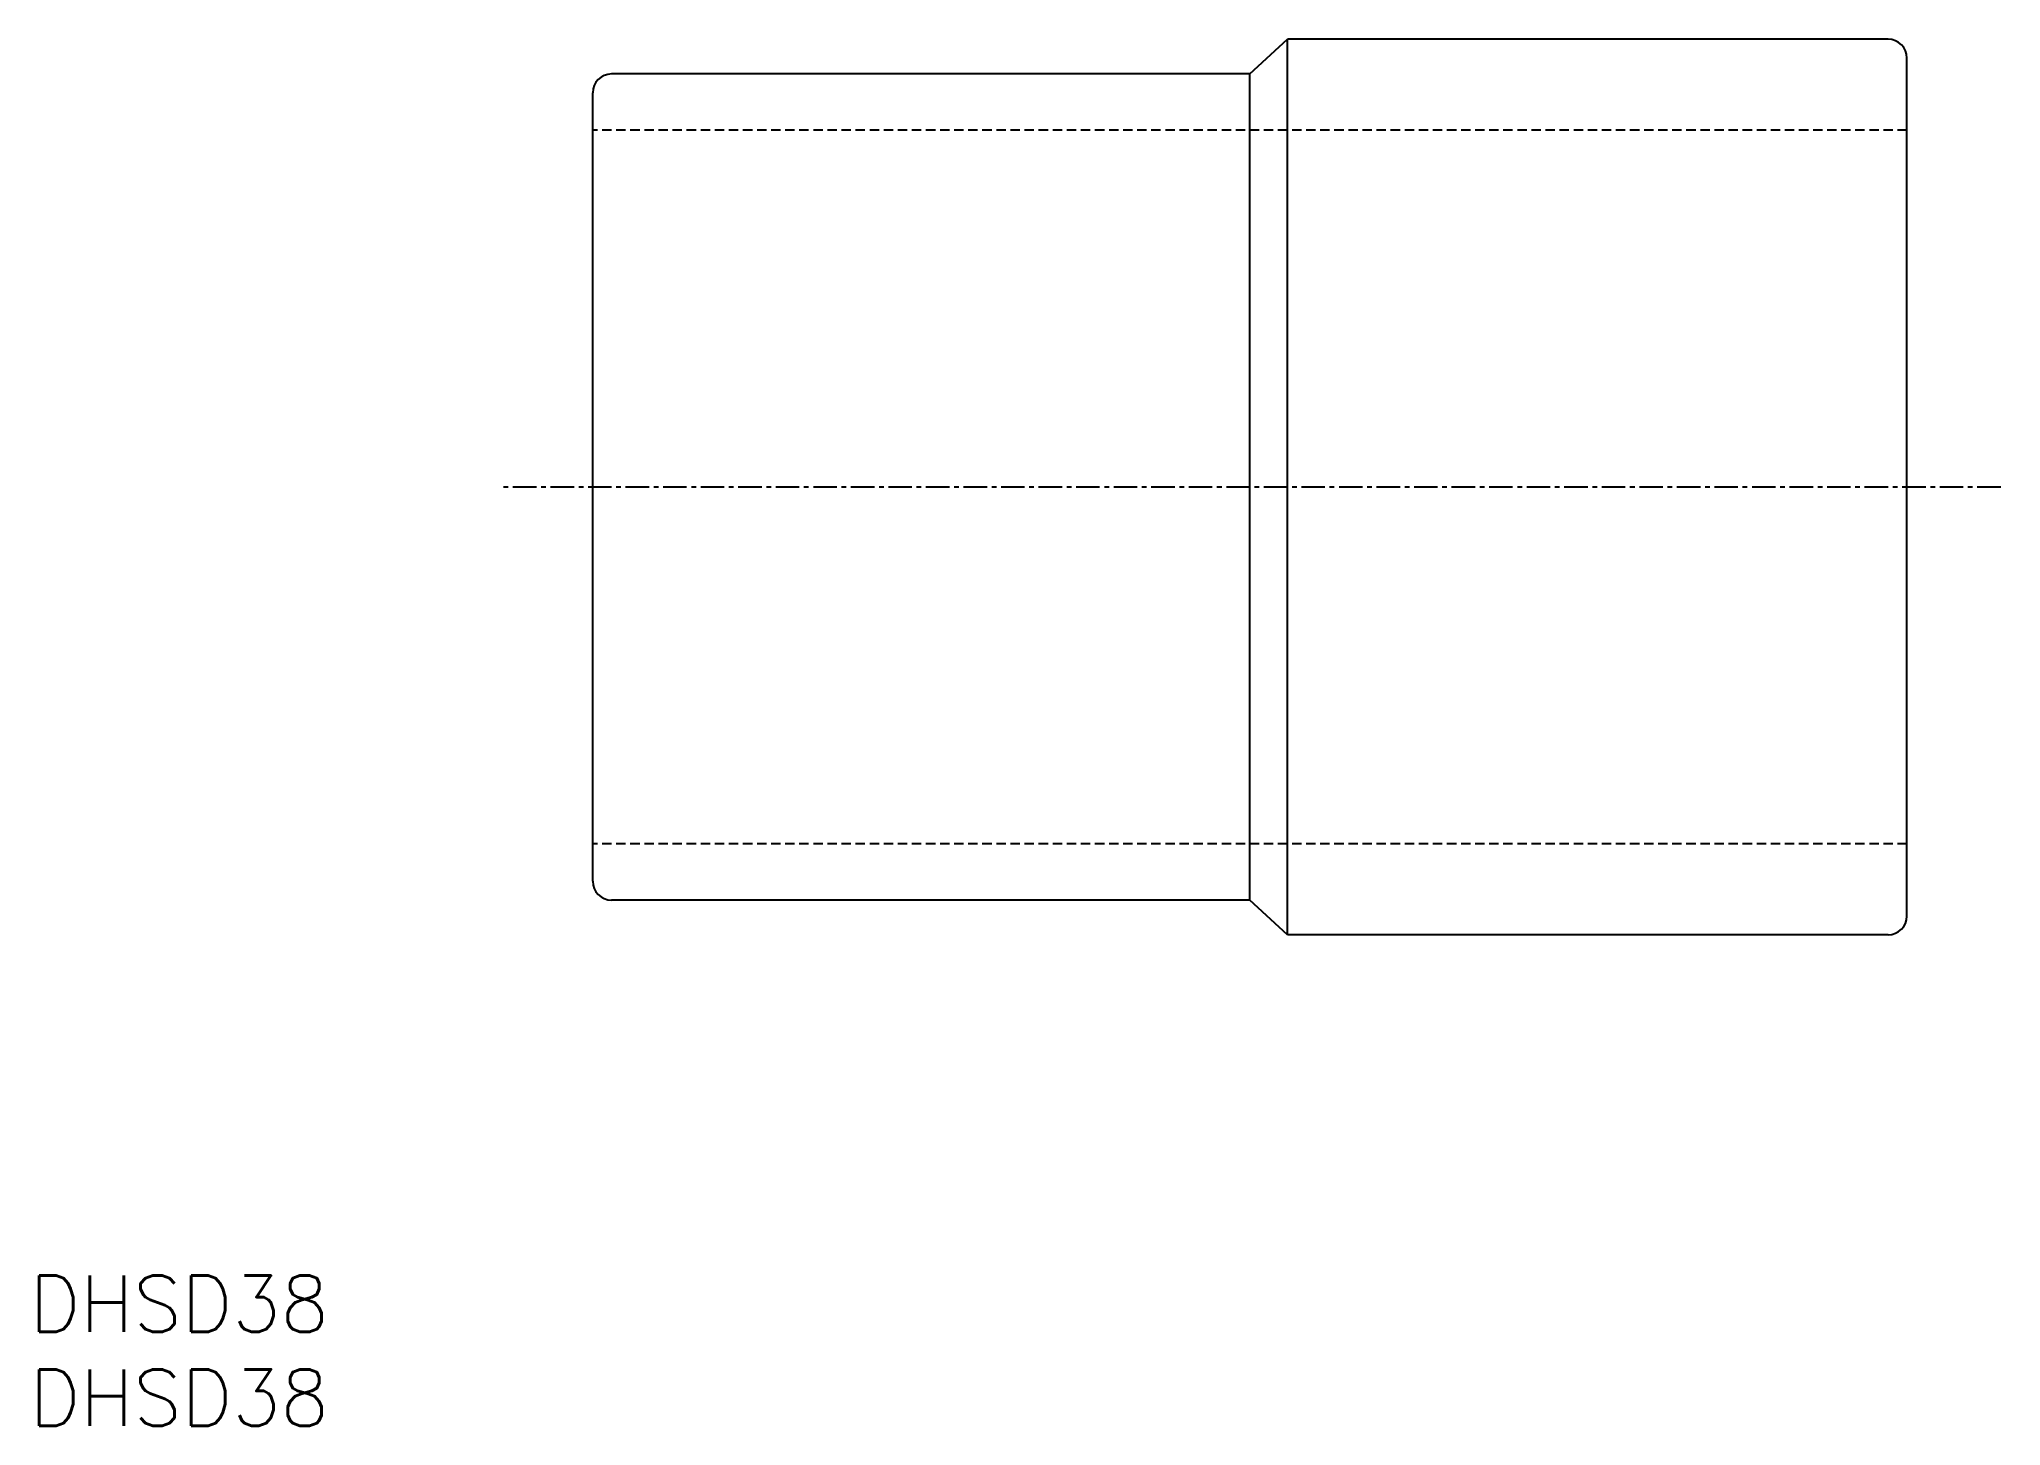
# Model space of a CAD drawing. Extents: x 1 to 105, y 0 to 74.
import ezdxf

# ---------------------------------------------------------------- set-up
doc = ezdxf.new("R2010")
doc.units = 0
doc.linetypes.add('CENTER', pattern=[2, 1.25, -0.25, 0.25, -0.25])
doc.linetypes.add('DASHED', pattern=[0.75, 0.5, -0.25])
doc.layers.get('0').update_dxf_attribs({"linetype": 'CONTINUOUS'})
doc.layers.add('CENTER', color=1, linetype='CENTER')
doc.styles.get("Standard").update_dxf_attribs({"font": 'txt.shx'})

# ---------------------------------------------------------------- blocks, each defined once
blk = doc.blocks.new('*U5')
at = {"color": 7, "linetype": 'CONTINUOUS'}
blk.add_text('DHSD38', height=3, dxfattribs=at).set_placement((0, 0))
blk = doc.blocks.new('*U6')
at = {"color": 7, "linetype": 'CONTINUOUS'}
blk.add_text('DHSD38', height=3, dxfattribs=at).set_placement((0, 5))

msp = doc.modelspace()

# ---------------------------------------------------------------- linework, layer by layer
at = {"color": 7, "linetype": 'CONTINUOUS'}
for p, q in [((65, 72), (67, 73.85)), ((99, 73.85), (67, 73.85)), ((67, 26.15), (67, 73.85)), ((100, 27.15), (100, 72.85)), ((65, 72), (31, 72)), ((65, 28), (65, 72)), ((30, 29), (30, 71)), ((65, 28), (31, 28)), ((67, 26.15), (65, 28)), ((99, 26.15), (67, 26.15))]:
    msp.add_line(p, q, dxfattribs=at)
at = {"color": 3, "linetype": 'DASHED'}
for p, q in [((100, 69), (30, 69)), ((100, 31), (30, 31))]:
    msp.add_line(p, q, dxfattribs=at)
at = {"color": 7, "linetype": 'CONTINUOUS'}
for centre, start, end in [((99, 72.85), 0, 90), ((31, 71), 90, 180), ((31, 29), 180, 270), ((99, 27.15), 270, 0)]:
    msp.add_arc(centre, 1, start, end, dxfattribs=at)
at = {"layer": 'CENTER', "color": 1, "linetype": 'CENTER'}
msp.add_line((105, 50), (25, 50), dxfattribs=at)

# ---------------------------------------------------------------- block references
at = {"color": 7, "linetype": 'CONTINUOUS'}
for name in ['*U6', '*U5']:
    msp.add_blockref(name, (0, 0), dxfattribs=at)

doc.saveas('drawing.dxf')
